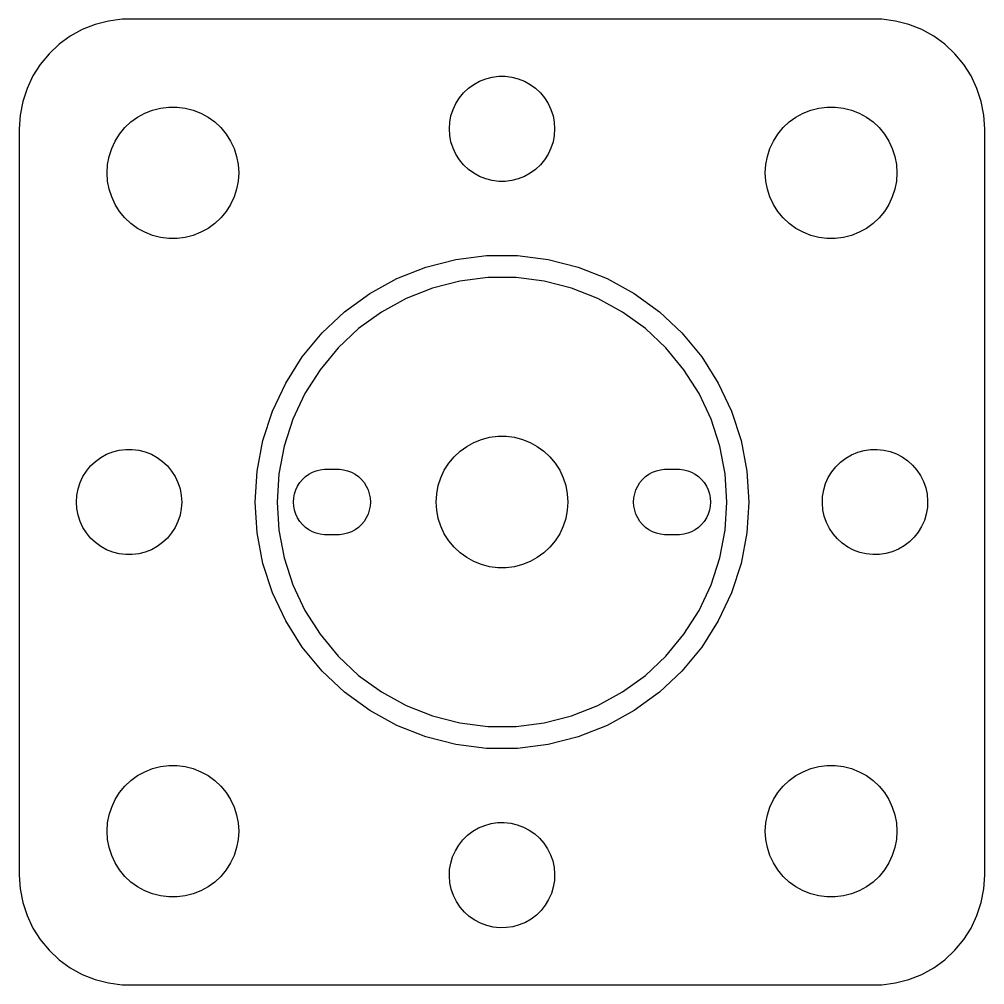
# Model space of a CAD drawing. Header units: metres. Extents: x -22 to 22, y -22 to 184.
# Drawn here: x -22 to 22, y 140.01 to 183.99 of the extents above; entities that cross this region are included whole.
import ezdxf

# ---------------------------------------------------------------- set-up
doc = ezdxf.new("R2010")
doc.units = ezdxf.units.M

msp = doc.modelspace()

# ---------------------------------------------------------------- linework, layer by layer
for p, q in [((-17.3139, 183.99), (-17.9369, 183.911)), ((17.3139, 183.99), (-17.3139, 183.99)), ((17.9369, 183.911), (17.3139, 183.99)), ((-19.1289, 183.524), (-19.6791, 183.222)), ((-18.5451, 183.755), (-19.1289, 183.524)), ((-17.9369, 183.911), (-18.5451, 183.755)), ((18.5451, 183.755), (17.9369, 183.911)), ((19.1289, 183.524), (18.5451, 183.755)), ((19.6791, 183.222), (19.1289, 183.524)), ((-19.6791, 183.222), (-20.1871, 182.853)), ((20.1871, 182.853), (19.6791, 183.222)), ((-20.1871, 182.853), (-20.6448, 182.423)), ((20.6448, 182.423), (20.1871, 182.853)), ((-20.6448, 182.423), (-21.0451, 181.939)), ((21.0451, 181.939), (20.6448, 182.423)), ((-21.0451, 181.939), (-21.3815, 181.409)), ((21.3815, 181.409), (21.0451, 181.939)), ((-21.3815, 181.409), (-21.6489, 180.841)), ((-1.02187, 181.172), (-0.741638, 181.283)), ((-0.741638, 181.283), (-0.449707, 181.357)), ((-0.449707, 181.357), (-0.150696, 181.395)), ((-0.150696, 181.395), (0.150696, 181.395)), ((0.150696, 181.395), (0.449707, 181.357)), ((0.449707, 181.357), (0.741638, 181.283)), ((0.741638, 181.283), (1.02187, 181.172)), ((21.6489, 180.841), (21.3815, 181.409)), ((-21.6489, 180.841), (-21.8429, 180.243)), ((-1.74951, 180.643), (-1.52982, 180.849)), ((-1.52982, 180.849), (-1.28598, 181.026)), ((-1.28598, 181.026), (-1.02187, 181.172)), ((1.02187, 181.172), (1.28598, 181.026)), ((1.28598, 181.026), (1.52982, 180.849)), ((1.52982, 180.849), (1.74951, 180.643)), ((21.8429, 180.243), (21.6489, 180.841)), ((-2.10313, 180.156), (-1.94164, 180.411)), ((-1.94164, 180.411), (-1.74951, 180.643)), ((1.74951, 180.643), (1.94164, 180.411)), ((1.94164, 180.411), (2.10313, 180.156)), ((-21.8429, 180.243), (-21.9606, 179.627)), ((-15.5621, 179.947), (-15.1884, 179.994)), ((-15.1884, 179.994), (-14.8116, 179.994)), ((-14.8116, 179.994), (-14.4379, 179.947)), ((-2.23146, 179.883), (-2.10313, 180.156)), ((2.10313, 180.156), (2.23146, 179.883)), ((14.4379, 179.947), (14.8116, 179.994)), ((14.8116, 179.994), (15.1884, 179.994)), ((15.1884, 179.994), (15.5621, 179.947)), ((21.9606, 179.627), (21.8429, 180.243)), ((-21.9606, 179.627), (-22, 179)), ((-16.9123, 179.312), (-16.6075, 179.533)), ((-16.6075, 179.533), (-16.2773, 179.714)), ((-16.2773, 179.714), (-15.927, 179.853)), ((-15.927, 179.853), (-15.5621, 179.947)), ((-14.4379, 179.947), (-14.0729, 179.853)), ((-14.0729, 179.853), (-13.7227, 179.714)), ((-13.7227, 179.714), (-13.3925, 179.533)), ((-13.3925, 179.533), (-13.0877, 179.312)), ((-2.38107, 179.301), (-2.32458, 179.597)), ((-2.32458, 179.597), (-2.23146, 179.883)), ((2.23146, 179.883), (2.32458, 179.597)), ((2.32458, 179.597), (2.38107, 179.301)), ((13.0877, 179.312), (13.3925, 179.533)), ((13.3925, 179.533), (13.7227, 179.714)), ((13.7227, 179.714), (14.0729, 179.853)), ((14.0729, 179.853), (14.4379, 179.947)), ((15.5621, 179.947), (15.927, 179.853)), ((15.927, 179.853), (16.2773, 179.714)), ((16.2773, 179.714), (16.6075, 179.533)), ((16.6075, 179.533), (16.9123, 179.312)), ((22, 179), (21.9606, 179.627)), ((-17.1869, 179.054), (-16.9123, 179.312)), ((-13.0877, 179.312), (-12.8131, 179.054)), ((-2.39999, 179), (-2.38107, 179.301)), ((2.38107, 179.301), (2.39999, 179)), ((12.8131, 179.054), (13.0877, 179.312)), ((16.9123, 179.312), (17.1869, 179.054)), ((-22, 179), (-22, 145)), ((-17.6289, 178.445), (-17.427, 178.763)), ((-17.427, 178.763), (-17.1869, 179.054)), ((-12.8131, 179.054), (-12.5729, 178.763)), ((-12.5729, 178.763), (-12.3711, 178.445)), ((-2.38107, 178.699), (-2.39999, 179)), ((-2.32458, 178.403), (-2.38107, 178.699)), ((2.38107, 178.699), (2.32458, 178.403)), ((2.39999, 179), (2.38107, 178.699)), ((12.3711, 178.445), (12.5729, 178.763)), ((12.5729, 178.763), (12.8131, 179.054)), ((17.1869, 179.054), (17.427, 178.763)), ((17.427, 178.763), (17.6289, 178.445)), ((22, 145), (22, 179)), ((-17.7893, 178.104), (-17.6289, 178.445)), ((-12.3711, 178.445), (-12.2107, 178.104)), ((-2.23146, 178.117), (-2.32458, 178.403)), ((2.32458, 178.403), (2.23146, 178.117)), ((12.2107, 178.104), (12.3711, 178.445)), ((17.6289, 178.445), (17.7893, 178.104)), ((-17.9057, 177.746), (-17.7893, 178.104)), ((-12.2107, 178.104), (-12.0942, 177.746)), ((-2.10313, 177.844), (-2.23146, 178.117)), ((-1.94164, 177.589), (-2.10313, 177.844)), ((2.10313, 177.844), (1.94164, 177.589)), ((2.23146, 178.117), (2.10313, 177.844)), ((12.0942, 177.746), (12.2107, 178.104)), ((17.7893, 178.104), (17.9057, 177.746)), ((-18, 177), (-17.9763, 177.376)), ((-17.9763, 177.376), (-17.9057, 177.746)), ((-12.0942, 177.746), (-12.0237, 177.376)), ((-12.0237, 177.376), (-12, 177)), ((-1.74951, 177.357), (-1.94164, 177.589)), ((-1.52982, 177.151), (-1.74951, 177.357)), ((1.74951, 177.357), (1.52982, 177.151)), ((1.94164, 177.589), (1.74951, 177.357)), ((12, 177), (12.0237, 177.376)), ((12.0237, 177.376), (12.0942, 177.746)), ((17.9057, 177.746), (17.9763, 177.376)), ((17.9763, 177.376), (18, 177)), ((-17.9763, 176.624), (-18, 177)), ((-12, 177), (-12.0237, 176.624)), ((-1.28598, 176.974), (-1.52982, 177.151)), ((-1.02187, 176.828), (-1.28598, 176.974)), ((1.28598, 176.974), (1.02187, 176.828)), ((1.52982, 177.151), (1.28598, 176.974)), ((12.0237, 176.624), (12, 177)), ((18, 177), (17.9763, 176.624)), ((-17.9057, 176.254), (-17.9763, 176.624)), ((-12.0237, 176.624), (-12.0942, 176.254)), ((-0.741638, 176.717), (-1.02187, 176.828)), ((-0.449707, 176.643), (-0.741638, 176.717)), ((-0.150696, 176.605), (-0.449707, 176.643)), ((0.150696, 176.605), (-0.150696, 176.605)), ((0.449707, 176.643), (0.150696, 176.605)), ((0.741638, 176.717), (0.449707, 176.643)), ((1.02187, 176.828), (0.741638, 176.717)), ((12.0942, 176.254), (12.0237, 176.624)), ((17.9763, 176.624), (17.9057, 176.254)), ((-17.7893, 175.896), (-17.9057, 176.254)), ((-12.0942, 176.254), (-12.2107, 175.896)), ((12.2107, 175.896), (12.0942, 176.254)), ((17.9057, 176.254), (17.7893, 175.896)), ((-17.6289, 175.555), (-17.7893, 175.896)), ((-12.2107, 175.896), (-12.3711, 175.555)), ((12.3711, 175.555), (12.2107, 175.896)), ((17.7893, 175.896), (17.6289, 175.555)), ((-17.427, 175.237), (-17.6289, 175.555)), ((-17.1869, 174.946), (-17.427, 175.237)), ((-12.5729, 175.237), (-12.8131, 174.946)), ((-12.3711, 175.555), (-12.5729, 175.237)), ((12.5729, 175.237), (12.3711, 175.555)), ((12.8131, 174.946), (12.5729, 175.237)), ((17.427, 175.237), (17.1869, 174.946)), ((17.6289, 175.555), (17.427, 175.237)), ((-16.9123, 174.688), (-17.1869, 174.946)), ((-16.6075, 174.467), (-16.9123, 174.688)), ((-13.0877, 174.688), (-13.3925, 174.467)), ((-12.8131, 174.946), (-13.0877, 174.688)), ((13.0877, 174.688), (12.8131, 174.946)), ((13.3925, 174.467), (13.0877, 174.688)), ((16.9123, 174.688), (16.6075, 174.467)), ((17.1869, 174.946), (16.9123, 174.688)), ((-16.2773, 174.286), (-16.6075, 174.467)), ((-15.927, 174.147), (-16.2773, 174.286)), ((-13.7227, 174.286), (-14.0729, 174.147)), ((-13.3925, 174.467), (-13.7227, 174.286)), ((13.7227, 174.286), (13.3925, 174.467)), ((14.0729, 174.147), (13.7227, 174.286)), ((16.2773, 174.286), (15.927, 174.147)), ((16.6075, 174.467), (16.2773, 174.286)), ((-15.5621, 174.053), (-15.927, 174.147)), ((-15.1884, 174.006), (-15.5621, 174.053)), ((-14.8116, 174.006), (-15.1884, 174.006)), ((-14.4379, 174.053), (-14.8116, 174.006)), ((-14.0729, 174.147), (-14.4379, 174.053)), ((14.4379, 174.053), (14.0729, 174.147)), ((14.8116, 174.006), (14.4379, 174.053)), ((15.1884, 174.006), (14.8116, 174.006)), ((15.5621, 174.053), (15.1884, 174.006)), ((15.927, 174.147), (15.5621, 174.053)), ((-3.47644, 172.699), (-2.10803, 173.051)), ((-2.10803, 173.051), (-0.70639, 173.228)), ((-0.70639, 173.228), (0.70639, 173.228)), ((0.70639, 173.228), (2.10803, 173.051)), ((2.10803, 173.051), (3.47644, 172.699)), ((-4.79001, 172.179), (-3.47644, 172.699)), ((3.47644, 172.699), (4.79001, 172.179)), ((-6.02805, 171.499), (-4.79001, 172.179)), ((-1.92065, 172.068), (-3.16742, 171.748)), ((-0.6436, 172.23), (-1.92065, 172.068)), ((0.6436, 172.23), (-0.6436, 172.23)), ((1.92065, 172.068), (0.6436, 172.23)), ((3.16742, 171.748), (1.92065, 172.068)), ((4.79001, 172.179), (6.02805, 171.499)), ((-3.16742, 171.748), (-4.36423, 171.274)), ((4.36423, 171.274), (3.16742, 171.748)), ((-7.17101, 170.668), (-6.02805, 171.499)), ((-4.36423, 171.274), (-5.49222, 170.654)), ((5.49222, 170.654), (4.36423, 171.274)), ((6.02805, 171.499), (7.17101, 170.668)), ((-8.20088, 169.701), (-7.17101, 170.668)), ((-5.49222, 170.654), (-6.53358, 169.898)), ((6.53358, 169.898), (5.49222, 170.654)), ((7.17101, 170.668), (8.20088, 169.701)), ((-6.53358, 169.898), (-7.47192, 169.017)), ((7.47192, 169.017), (6.53358, 169.898)), ((-9.10144, 168.613), (-8.20088, 169.701)), ((8.20088, 169.701), (9.10144, 168.613)), ((-7.47192, 169.017), (-8.29242, 168.025)), ((8.29242, 168.025), (7.47192, 169.017)), ((-9.85844, 167.42), (-9.10144, 168.613)), ((9.10144, 168.613), (9.85844, 167.42)), ((-8.29242, 168.025), (-8.98213, 166.938)), ((8.98213, 166.938), (8.29242, 168.025)), ((-10.46, 166.141), (-9.85844, 167.42)), ((9.85844, 167.42), (10.46, 166.141)), ((-8.98213, 166.938), (-9.5302, 165.773)), ((9.5302, 165.773), (8.98213, 166.938)), ((-10.8965, 164.798), (-10.46, 166.141)), ((10.46, 166.141), (10.8965, 164.798)), ((-9.5302, 165.773), (-9.92796, 164.549)), ((9.92796, 164.549), (9.5302, 165.773)), ((-11.1613, 163.41), (-10.8965, 164.798)), ((-1.60747, 164.533), (-1.27733, 164.714)), ((-1.27733, 164.714), (-0.927048, 164.853)), ((-0.927048, 164.853), (-0.562134, 164.947)), ((-0.562134, 164.947), (-0.18837, 164.994)), ((-0.18837, 164.994), (0.18837, 164.994)), ((0.18837, 164.994), (0.562134, 164.947)), ((0.562134, 164.947), (0.927048, 164.853)), ((0.927048, 164.853), (1.27733, 164.714)), ((1.27733, 164.714), (1.60747, 164.533)), ((10.8965, 164.798), (11.1613, 163.41)), ((-18.286, 164.026), (-18.0219, 164.172)), ((-18.0219, 164.172), (-17.7416, 164.283)), ((-17.7416, 164.283), (-17.4497, 164.357)), ((-17.4497, 164.357), (-17.1507, 164.395)), ((-17.1507, 164.395), (-16.8493, 164.395)), ((-16.8493, 164.395), (-16.5503, 164.357)), ((-16.5503, 164.357), (-16.2583, 164.283)), ((-16.2583, 164.283), (-15.9781, 164.172)), ((-15.9781, 164.172), (-15.714, 164.026)), ((-9.92796, 164.549), (-10.1692, 163.285)), ((-2.1869, 164.054), (-1.91226, 164.312)), ((-1.91226, 164.312), (-1.60747, 164.533)), ((1.60747, 164.533), (1.91226, 164.312)), ((1.91226, 164.312), (2.1869, 164.054)), ((10.1692, 163.285), (9.92796, 164.549)), ((15.6719, 163.999), (15.9329, 164.15)), ((15.9329, 164.15), (16.2107, 164.266)), ((16.2107, 164.266), (16.501, 164.348)), ((16.501, 164.348), (16.7992, 164.392)), ((16.7992, 164.392), (17.1005, 164.398)), ((17.1005, 164.398), (17.4002, 164.366)), ((17.4002, 164.366), (17.6937, 164.298)), ((17.6937, 164.298), (17.9762, 164.193)), ((17.9762, 164.193), (18.2433, 164.053)), ((-18.7495, 163.643), (-18.5298, 163.849)), ((-18.5298, 163.849), (-18.286, 164.026)), ((-15.714, 164.026), (-15.4702, 163.849)), ((-15.4702, 163.849), (-15.2505, 163.643)), ((-2.62891, 163.445), (-2.42705, 163.763)), ((-2.42705, 163.763), (-2.1869, 164.054)), ((2.1869, 164.054), (2.42705, 163.763)), ((2.42705, 163.763), (2.62891, 163.445)), ((15.2164, 163.606), (15.4318, 163.817)), ((15.4318, 163.817), (15.6719, 163.999)), ((18.2433, 164.053), (18.4908, 163.881)), ((18.4908, 163.881), (18.7147, 163.679)), ((-19.1031, 163.156), (-18.9416, 163.411)), ((-18.9416, 163.411), (-18.7495, 163.643)), ((-15.2505, 163.643), (-15.0583, 163.411)), ((-15.0583, 163.411), (-14.8969, 163.156)), ((-11.25, 162), (-11.1613, 163.41)), ((-10.1692, 163.285), (-10.25, 162)), ((-8.95613, 163.156), (-8.80373, 163.266)), ((-8.80373, 163.266), (-8.63866, 163.357)), ((-8.63866, 163.357), (-8.46352, 163.427)), ((-8.46352, 163.427), (-8.28107, 163.473)), ((-8.28107, 163.473), (-8.09418, 163.497)), ((-8.09418, 163.497), (-7.40581, 163.497)), ((-7.40581, 163.497), (-7.21892, 163.473)), ((-7.21892, 163.473), (-7.03647, 163.427)), ((-7.03647, 163.427), (-6.86133, 163.357)), ((-6.86133, 163.357), (-6.69626, 163.266)), ((-6.69626, 163.266), (-6.54385, 163.156)), ((-2.78932, 163.104), (-2.62891, 163.445)), ((2.62891, 163.445), (2.78932, 163.104)), ((6.54385, 163.156), (6.69626, 163.266)), ((6.69626, 163.266), (6.86133, 163.357)), ((6.86133, 163.357), (7.03647, 163.427)), ((7.03647, 163.427), (7.21892, 163.473)), ((7.21892, 163.473), (7.40581, 163.497)), ((7.40581, 163.497), (8.09418, 163.497)), ((8.09418, 163.497), (8.28107, 163.473)), ((8.28107, 163.473), (8.46352, 163.427)), ((8.46352, 163.427), (8.63866, 163.357)), ((8.63866, 163.357), (8.80373, 163.266)), ((8.80373, 163.266), (8.95613, 163.156)), ((10.25, 162), (10.1692, 163.285)), ((11.1613, 163.41), (11.25, 162)), ((14.8731, 163.112), (15.0292, 163.37)), ((15.0292, 163.37), (15.2164, 163.606)), ((18.7147, 163.679), (18.9117, 163.451)), ((18.9117, 163.451), (19.0785, 163.2)), ((-19.3246, 162.597), (-19.2315, 162.883)), ((-19.2315, 162.883), (-19.1031, 163.156)), ((-14.8969, 163.156), (-14.7685, 162.883)), ((-14.7685, 162.883), (-14.6754, 162.597)), ((-9.31445, 162.723), (-9.21352, 162.882)), ((-9.21352, 162.882), (-9.09344, 163.027)), ((-9.09344, 163.027), (-8.95613, 163.156)), ((-6.54385, 163.156), (-6.40654, 163.027)), ((-6.40654, 163.027), (-6.28647, 162.882)), ((-6.28647, 162.882), (-6.18553, 162.723)), ((-2.90575, 162.746), (-2.78932, 163.104)), ((2.78932, 163.104), (2.90575, 162.746)), ((6.18553, 162.723), (6.28647, 162.882)), ((6.28647, 162.882), (6.40654, 163.027)), ((6.40654, 163.027), (6.54385, 163.156)), ((8.95613, 163.156), (9.09344, 163.027)), ((9.09344, 163.027), (9.21352, 162.882)), ((9.21352, 162.882), (9.31445, 162.723)), ((14.6634, 162.548), (14.7505, 162.837)), ((14.7505, 162.837), (14.8731, 163.112)), ((19.0785, 163.2), (19.2125, 162.93)), ((19.2125, 162.93), (19.3116, 162.645)), ((-19.3811, 162.301), (-19.3246, 162.597)), ((-14.6754, 162.597), (-14.6189, 162.301)), ((-9.48816, 162.188), (-9.45287, 162.373)), ((-9.45287, 162.373), (-9.39465, 162.552)), ((-9.39465, 162.552), (-9.31445, 162.723)), ((-6.18553, 162.723), (-6.10533, 162.552)), ((-6.10533, 162.552), (-6.04712, 162.373)), ((-6.04712, 162.373), (-6.01183, 162.188)), ((-3, 162), (-2.97633, 162.376)), ((-2.97633, 162.376), (-2.90575, 162.746)), ((2.90575, 162.746), (2.97633, 162.376)), ((2.97633, 162.376), (3, 162)), ((6.01183, 162.188), (6.04712, 162.373)), ((6.04712, 162.373), (6.10533, 162.552)), ((6.10533, 162.552), (6.18553, 162.723)), ((9.31445, 162.723), (9.39465, 162.552)), ((9.39465, 162.552), (9.45287, 162.373)), ((9.45287, 162.373), (9.48816, 162.188)), ((14.6131, 162.251), (14.6634, 162.548)), ((19.3116, 162.645), (19.3743, 162.351)), ((-19.4, 162), (-19.3811, 162.301)), ((-19.3811, 161.699), (-19.4, 162)), ((-14.6189, 162.301), (-14.6, 162)), ((-14.6, 162), (-14.6189, 161.699)), ((-11.1613, 160.59), (-11.25, 162)), ((-10.25, 162), (-10.1692, 160.715)), ((-9.5, 162), (-9.48816, 162.188)), ((-9.48816, 161.812), (-9.5, 162)), ((-6.01183, 162.188), (-6, 162)), ((-6, 162), (-6.01183, 161.812)), ((-2.97633, 161.624), (-3, 162)), ((3, 162), (2.97633, 161.624)), ((6, 162), (6.01183, 162.188)), ((6.01183, 161.812), (6, 162)), ((9.48816, 162.188), (9.5, 162)), ((9.5, 162), (9.48816, 161.812)), ((10.1692, 160.715), (10.25, 162)), ((11.25, 162), (11.1613, 160.59)), ((14.6005, 161.95), (14.6131, 162.251)), ((14.6257, 161.649), (14.6005, 161.95)), ((19.3743, 162.351), (19.3995, 162.05)), ((19.3995, 162.05), (19.3868, 161.749)), ((-19.3246, 161.403), (-19.3811, 161.699)), ((-14.6189, 161.699), (-14.6754, 161.403)), ((-9.45287, 161.627), (-9.48816, 161.812)), ((-9.39465, 161.448), (-9.45287, 161.627)), ((-6.04712, 161.627), (-6.10533, 161.448)), ((-6.01183, 161.812), (-6.04712, 161.627)), ((-2.90575, 161.254), (-2.97633, 161.624)), ((2.97633, 161.624), (2.90575, 161.254)), ((6.04712, 161.627), (6.01183, 161.812)), ((6.10533, 161.448), (6.04712, 161.627)), ((9.45287, 161.627), (9.39465, 161.448)), ((9.48816, 161.812), (9.45287, 161.627)), ((14.6884, 161.355), (14.6257, 161.649)), ((19.3868, 161.749), (19.3366, 161.452)), ((-19.2315, 161.117), (-19.3246, 161.403)), ((-19.1031, 160.844), (-19.2315, 161.117)), ((-14.7685, 161.117), (-14.8969, 160.844)), ((-14.6754, 161.403), (-14.7685, 161.117)), ((-9.31445, 161.277), (-9.39465, 161.448)), ((-9.21352, 161.118), (-9.31445, 161.277)), ((-9.09344, 160.973), (-9.21352, 161.118)), ((-6.28647, 161.118), (-6.40654, 160.973)), ((-6.18553, 161.277), (-6.28647, 161.118)), ((-6.10533, 161.448), (-6.18553, 161.277)), ((-2.78932, 160.896), (-2.90575, 161.254)), ((2.90575, 161.254), (2.78932, 160.896)), ((6.18553, 161.277), (6.10533, 161.448)), ((6.28647, 161.118), (6.18553, 161.277)), ((6.40654, 160.973), (6.28647, 161.118)), ((9.21352, 161.118), (9.09344, 160.973)), ((9.31445, 161.277), (9.21352, 161.118)), ((9.39465, 161.448), (9.31445, 161.277)), ((14.7875, 161.07), (14.6884, 161.355)), ((14.9215, 160.8), (14.7875, 161.07)), ((19.2495, 161.163), (19.1269, 160.888)), ((19.3366, 161.452), (19.2495, 161.163)), ((-18.9416, 160.589), (-19.1031, 160.844)), ((-14.8969, 160.844), (-15.0583, 160.589)), ((-10.1692, 160.715), (-9.92796, 159.451)), ((-8.95613, 160.844), (-9.09344, 160.973)), ((-8.80373, 160.734), (-8.95613, 160.844)), ((-8.63866, 160.643), (-8.80373, 160.734)), ((-8.46352, 160.573), (-8.63866, 160.643)), ((-6.86133, 160.643), (-7.03647, 160.573)), ((-6.69626, 160.734), (-6.86133, 160.643)), ((-6.54385, 160.844), (-6.69626, 160.734)), ((-6.40654, 160.973), (-6.54385, 160.844)), ((-2.62891, 160.555), (-2.78932, 160.896)), ((2.78932, 160.896), (2.62891, 160.555)), ((6.54385, 160.844), (6.40654, 160.973)), ((6.69626, 160.734), (6.54385, 160.844)), ((6.86133, 160.643), (6.69626, 160.734)), ((7.03647, 160.573), (6.86133, 160.643)), ((8.63866, 160.643), (8.46352, 160.573)), ((8.80373, 160.734), (8.63866, 160.643)), ((8.95613, 160.844), (8.80373, 160.734)), ((9.09344, 160.973), (8.95613, 160.844)), ((9.92796, 159.451), (10.1692, 160.715)), ((15.0883, 160.549), (14.9215, 160.8)), ((18.9707, 160.63), (18.7835, 160.394)), ((19.1269, 160.888), (18.9707, 160.63)), ((-18.7495, 160.357), (-18.9416, 160.589)), ((-18.5298, 160.151), (-18.7495, 160.357)), ((-15.2505, 160.357), (-15.4702, 160.151)), ((-15.0583, 160.589), (-15.2505, 160.357)), ((-10.8965, 159.202), (-11.1613, 160.59)), ((-8.28107, 160.527), (-8.46352, 160.573)), ((-8.09418, 160.503), (-8.28107, 160.527)), ((-7.40581, 160.503), (-8.09418, 160.503)), ((-7.21892, 160.527), (-7.40581, 160.503)), ((-7.03647, 160.573), (-7.21892, 160.527)), ((-2.42705, 160.237), (-2.62891, 160.555)), ((-2.1869, 159.946), (-2.42705, 160.237)), ((2.42705, 160.237), (2.1869, 159.946)), ((2.62891, 160.555), (2.42705, 160.237)), ((7.21892, 160.527), (7.03647, 160.573)), ((7.40581, 160.503), (7.21892, 160.527)), ((8.09418, 160.503), (7.40581, 160.503)), ((8.28107, 160.527), (8.09418, 160.503)), ((8.46352, 160.573), (8.28107, 160.527)), ((11.1613, 160.59), (10.8965, 159.202)), ((15.2853, 160.321), (15.0883, 160.549)), ((15.5092, 160.119), (15.2853, 160.321)), ((18.5682, 160.183), (18.3281, 160.001)), ((18.7835, 160.394), (18.5682, 160.183)), ((-18.286, 159.974), (-18.5298, 160.151)), ((-18.0219, 159.828), (-18.286, 159.974)), ((-17.7416, 159.717), (-18.0219, 159.828)), ((-15.9781, 159.828), (-16.2583, 159.717)), ((-15.714, 159.974), (-15.9781, 159.828)), ((-15.4702, 160.151), (-15.714, 159.974)), ((-1.91226, 159.688), (-2.1869, 159.946)), ((2.1869, 159.946), (1.91226, 159.688)), ((15.7567, 159.947), (15.5092, 160.119)), ((16.0238, 159.807), (15.7567, 159.947)), ((16.3063, 159.702), (16.0238, 159.807)), ((17.7893, 159.734), (17.499, 159.652)), ((18.0671, 159.85), (17.7893, 159.734)), ((18.3281, 160.001), (18.0671, 159.85)), ((-17.4497, 159.643), (-17.7416, 159.717)), ((-17.1507, 159.605), (-17.4497, 159.643)), ((-16.8493, 159.605), (-17.1507, 159.605)), ((-16.5503, 159.643), (-16.8493, 159.605)), ((-16.2583, 159.717), (-16.5503, 159.643)), ((-9.92796, 159.451), (-9.5302, 158.227)), ((-1.60747, 159.467), (-1.91226, 159.688)), ((-1.27733, 159.286), (-1.60747, 159.467)), ((-0.927048, 159.147), (-1.27733, 159.286)), ((1.27733, 159.286), (0.927048, 159.147)), ((1.60747, 159.467), (1.27733, 159.286)), ((1.91226, 159.688), (1.60747, 159.467)), ((9.5302, 158.227), (9.92796, 159.451)), ((16.5997, 159.634), (16.3063, 159.702)), ((16.8995, 159.602), (16.5997, 159.634)), ((17.2008, 159.608), (16.8995, 159.602)), ((17.499, 159.652), (17.2008, 159.608)), ((-10.46, 157.859), (-10.8965, 159.202)), ((-0.562134, 159.053), (-0.927048, 159.147)), ((-0.18837, 159.006), (-0.562134, 159.053)), ((0.18837, 159.006), (-0.18837, 159.006)), ((0.562134, 159.053), (0.18837, 159.006)), ((0.927048, 159.147), (0.562134, 159.053)), ((10.8965, 159.202), (10.46, 157.859)), ((-9.5302, 158.227), (-8.98213, 157.062)), ((8.98213, 157.062), (9.5302, 158.227)), ((-9.85844, 156.58), (-10.46, 157.859)), ((10.46, 157.859), (9.85844, 156.58)), ((-8.98213, 157.062), (-8.29242, 155.975)), ((8.29242, 155.975), (8.98213, 157.062)), ((-9.10144, 155.387), (-9.85844, 156.58)), ((9.85844, 156.58), (9.10144, 155.387)), ((-8.29242, 155.975), (-7.47192, 154.983)), ((7.47192, 154.983), (8.29242, 155.975)), ((-8.20088, 154.299), (-9.10144, 155.387)), ((9.10144, 155.387), (8.20088, 154.299)), ((-7.47192, 154.983), (-6.53358, 154.102)), ((6.53358, 154.102), (7.47192, 154.983)), ((-7.17101, 153.332), (-8.20088, 154.299)), ((-6.53358, 154.102), (-5.49222, 153.346)), ((5.49222, 153.346), (6.53358, 154.102)), ((8.20088, 154.299), (7.17101, 153.332)), ((-6.02805, 152.501), (-7.17101, 153.332)), ((-5.49222, 153.346), (-4.36423, 152.726)), ((4.36423, 152.726), (5.49222, 153.346)), ((7.17101, 153.332), (6.02805, 152.501)), ((-4.36423, 152.726), (-3.16742, 152.252)), ((3.16742, 152.252), (4.36423, 152.726)), ((-4.79001, 151.821), (-6.02805, 152.501)), ((-3.16742, 152.252), (-1.92065, 151.932)), ((1.92065, 151.932), (3.16742, 152.252)), ((6.02805, 152.501), (4.79001, 151.821)), ((-3.47644, 151.301), (-4.79001, 151.821)), ((-1.92065, 151.932), (-0.6436, 151.77)), ((0.6436, 151.77), (1.92065, 151.932)), ((4.79001, 151.821), (3.47644, 151.301)), ((-0.6436, 151.77), (0.6436, 151.77)), ((-2.10803, 150.949), (-3.47644, 151.301)), ((-0.70639, 150.772), (-2.10803, 150.949)), ((2.10803, 150.949), (0.70639, 150.772)), ((3.47644, 151.301), (2.10803, 150.949)), ((0.70639, 150.772), (-0.70639, 150.772)), ((-16.6075, 149.533), (-16.2773, 149.714)), ((-16.2773, 149.714), (-15.927, 149.853)), ((-15.927, 149.853), (-15.5621, 149.947)), ((-15.5621, 149.947), (-15.1884, 149.994)), ((-15.1884, 149.994), (-14.8116, 149.994)), ((-14.8116, 149.994), (-14.4379, 149.947)), ((-14.4379, 149.947), (-14.0729, 149.853)), ((-14.0729, 149.853), (-13.7227, 149.714)), ((-13.7227, 149.714), (-13.3925, 149.533)), ((13.3925, 149.533), (13.7227, 149.714)), ((13.7227, 149.714), (14.0729, 149.853)), ((14.0729, 149.853), (14.4379, 149.947)), ((14.4379, 149.947), (14.8116, 149.994)), ((14.8116, 149.994), (15.1884, 149.994)), ((15.1884, 149.994), (15.5621, 149.947)), ((15.5621, 149.947), (15.927, 149.853)), ((15.927, 149.853), (16.2773, 149.714)), ((16.2773, 149.714), (16.6075, 149.533)), ((-17.1869, 149.054), (-16.9123, 149.312)), ((-16.9123, 149.312), (-16.6075, 149.533)), ((-13.3925, 149.533), (-13.0877, 149.312)), ((-13.0877, 149.312), (-12.8131, 149.054)), ((12.8131, 149.054), (13.0877, 149.312)), ((13.0877, 149.312), (13.3925, 149.533)), ((16.6075, 149.533), (16.9123, 149.312)), ((16.9123, 149.312), (17.1869, 149.054)), ((-17.6289, 148.445), (-17.427, 148.763)), ((-17.427, 148.763), (-17.1869, 149.054)), ((-12.8131, 149.054), (-12.5729, 148.763)), ((-12.5729, 148.763), (-12.3711, 148.445)), ((12.3711, 148.445), (12.5729, 148.763)), ((12.5729, 148.763), (12.8131, 149.054)), ((17.1869, 149.054), (17.427, 148.763)), ((17.427, 148.763), (17.6289, 148.445)), ((-17.7893, 148.104), (-17.6289, 148.445)), ((-12.3711, 148.445), (-12.2107, 148.104)), ((12.2107, 148.104), (12.3711, 148.445)), ((17.6289, 148.445), (17.7893, 148.104)), ((-17.9057, 147.746), (-17.7893, 148.104)), ((-12.2107, 148.104), (-12.0942, 147.746)), ((12.0942, 147.746), (12.2107, 148.104)), ((17.7893, 148.104), (17.9057, 147.746)), ((-17.9763, 147.376), (-17.9057, 147.746)), ((-12.0942, 147.746), (-12.0237, 147.376)), ((12.0237, 147.376), (12.0942, 147.746)), ((17.9057, 147.746), (17.9763, 147.376)), ((-18, 147), (-17.9763, 147.376)), ((-17.9763, 146.624), (-18, 147)), ((-12.0237, 147.376), (-12, 147)), ((-12, 147), (-12.0237, 146.624)), ((-1.56821, 146.817), (-1.32812, 146.999)), ((-1.32812, 146.999), (-1.06712, 147.15)), ((-1.06712, 147.15), (-0.789276, 147.267)), ((-0.789276, 147.267), (-0.498978, 147.348)), ((-0.498978, 147.348), (-0.200821, 147.392)), ((-0.200821, 147.392), (0.100494, 147.398)), ((0.100494, 147.398), (0.400238, 147.366)), ((0.400238, 147.366), (0.693665, 147.298)), ((0.693665, 147.298), (0.976166, 147.193)), ((0.976166, 147.193), (1.24326, 147.053)), ((1.24326, 147.053), (1.49075, 146.881)), ((12, 147), (12.0237, 147.376)), ((12.0237, 146.624), (12, 147)), ((17.9763, 147.376), (18, 147)), ((18, 147), (17.9763, 146.624)), ((-17.9057, 146.254), (-17.9763, 146.624)), ((-12.0237, 146.624), (-12.0942, 146.254)), ((-1.97075, 146.37), (-1.78354, 146.606)), ((-1.78354, 146.606), (-1.56821, 146.817)), ((1.49075, 146.881), (1.71472, 146.679)), ((1.71472, 146.679), (1.91167, 146.451)), ((12.0942, 146.254), (12.0237, 146.624)), ((17.9763, 146.624), (17.9057, 146.254)), ((-17.7893, 145.896), (-17.9057, 146.254)), ((-12.0942, 146.254), (-12.2107, 145.896)), ((-2.24947, 145.837), (-2.12688, 146.112)), ((-2.12688, 146.112), (-1.97075, 146.37)), ((1.91167, 146.451), (2.07846, 146.2)), ((2.07846, 146.2), (2.21246, 145.93)), ((12.2107, 145.896), (12.0942, 146.254)), ((17.9057, 146.254), (17.7893, 145.896)), ((-17.6289, 145.555), (-17.7893, 145.896)), ((-12.2107, 145.896), (-12.3711, 145.555)), ((-2.33658, 145.548), (-2.24947, 145.837)), ((2.21246, 145.93), (2.31158, 145.645)), ((2.31158, 145.645), (2.37425, 145.351)), ((12.3711, 145.555), (12.2107, 145.896)), ((17.7893, 145.896), (17.6289, 145.555)), ((-17.427, 145.237), (-17.6289, 145.555)), ((-17.1869, 144.946), (-17.427, 145.237)), ((-12.5729, 145.237), (-12.8131, 144.946)), ((-12.3711, 145.555), (-12.5729, 145.237)), ((-2.39946, 144.95), (-2.38684, 145.251)), ((-2.38684, 145.251), (-2.33658, 145.548)), ((2.37425, 145.351), (2.39946, 145.05)), ((12.5729, 145.237), (12.3711, 145.555)), ((12.8131, 144.946), (12.5729, 145.237)), ((17.427, 145.237), (17.1869, 144.946)), ((17.6289, 145.555), (17.427, 145.237)), ((-22, 145), (-21.9606, 144.373)), ((-16.9123, 144.688), (-17.1869, 144.946)), ((-12.8131, 144.946), (-13.0877, 144.688)), ((-2.37425, 144.649), (-2.39946, 144.95)), ((2.39946, 145.05), (2.38684, 144.749)), ((13.0877, 144.688), (12.8131, 144.946)), ((17.1869, 144.946), (16.9123, 144.688)), ((21.9606, 144.373), (22, 145)), ((-21.9606, 144.373), (-21.8429, 143.757)), ((-16.6075, 144.467), (-16.9123, 144.688)), ((-16.2773, 144.286), (-16.6075, 144.467)), ((-13.3925, 144.467), (-13.7227, 144.286)), ((-13.0877, 144.688), (-13.3925, 144.467)), ((-2.31158, 144.355), (-2.37425, 144.649)), ((-2.21246, 144.07), (-2.31158, 144.355)), ((2.33658, 144.452), (2.24947, 144.163)), ((2.38684, 144.749), (2.33658, 144.452)), ((13.3925, 144.467), (13.0877, 144.688)), ((13.7227, 144.286), (13.3925, 144.467)), ((16.6075, 144.467), (16.2773, 144.286)), ((16.9123, 144.688), (16.6075, 144.467)), ((21.8429, 143.757), (21.9606, 144.373)), ((-15.927, 144.147), (-16.2773, 144.286)), ((-15.5621, 144.053), (-15.927, 144.147)), ((-15.1884, 144.006), (-15.5621, 144.053)), ((-14.8116, 144.006), (-15.1884, 144.006)), ((-14.4379, 144.053), (-14.8116, 144.006)), ((-14.0729, 144.147), (-14.4379, 144.053)), ((-13.7227, 144.286), (-14.0729, 144.147)), ((-2.07846, 143.8), (-2.21246, 144.07)), ((2.12688, 143.888), (1.97075, 143.63)), ((2.24947, 144.163), (2.12688, 143.888)), ((14.0729, 144.147), (13.7227, 144.286)), ((14.4379, 144.053), (14.0729, 144.147)), ((14.8116, 144.006), (14.4379, 144.053)), ((15.1884, 144.006), (14.8116, 144.006)), ((15.5621, 144.053), (15.1884, 144.006)), ((15.927, 144.147), (15.5621, 144.053)), ((16.2773, 144.286), (15.927, 144.147)), ((-21.8429, 143.757), (-21.6489, 143.159)), ((-1.91167, 143.549), (-2.07846, 143.8)), ((-1.71472, 143.321), (-1.91167, 143.549)), ((1.97075, 143.63), (1.78354, 143.394)), ((21.6489, 143.159), (21.8429, 143.757)), ((-21.6489, 143.159), (-21.3815, 142.591)), ((-1.49075, 143.119), (-1.71472, 143.321)), ((-1.24326, 142.947), (-1.49075, 143.119)), ((1.32812, 143.001), (1.06712, 142.85)), ((1.56821, 143.183), (1.32812, 143.001)), ((1.78354, 143.394), (1.56821, 143.183)), ((21.3815, 142.591), (21.6489, 143.159)), ((-21.3815, 142.591), (-21.0451, 142.061)), ((-0.976166, 142.807), (-1.24326, 142.947)), ((-0.693665, 142.702), (-0.976166, 142.807)), ((-0.400238, 142.634), (-0.693665, 142.702)), ((-0.100494, 142.602), (-0.400238, 142.634)), ((0.200821, 142.608), (-0.100494, 142.602)), ((0.498978, 142.652), (0.200821, 142.608)), ((0.789276, 142.734), (0.498978, 142.652)), ((1.06712, 142.85), (0.789276, 142.734)), ((21.0451, 142.061), (21.3815, 142.591)), ((-21.0451, 142.061), (-20.6448, 141.577)), ((20.6448, 141.577), (21.0451, 142.061)), ((-20.6448, 141.577), (-20.1871, 141.147)), ((20.1871, 141.147), (20.6448, 141.577)), ((-20.1871, 141.147), (-19.6791, 140.778)), ((19.6791, 140.778), (20.1871, 141.147)), ((-19.6791, 140.778), (-19.1289, 140.476)), ((-19.1289, 140.476), (-18.5451, 140.245)), ((18.5451, 140.245), (19.1289, 140.476)), ((19.1289, 140.476), (19.6791, 140.778)), ((-18.5451, 140.245), (-17.9369, 140.089)), ((-17.9369, 140.089), (-17.3139, 140.01)), ((-17.3139, 140.01), (17.3139, 140.01)), ((17.3139, 140.01), (17.9369, 140.089)), ((17.9369, 140.089), (18.5451, 140.245))]:
    msp.add_line(p, q)

doc.saveas('drawing.dxf')
